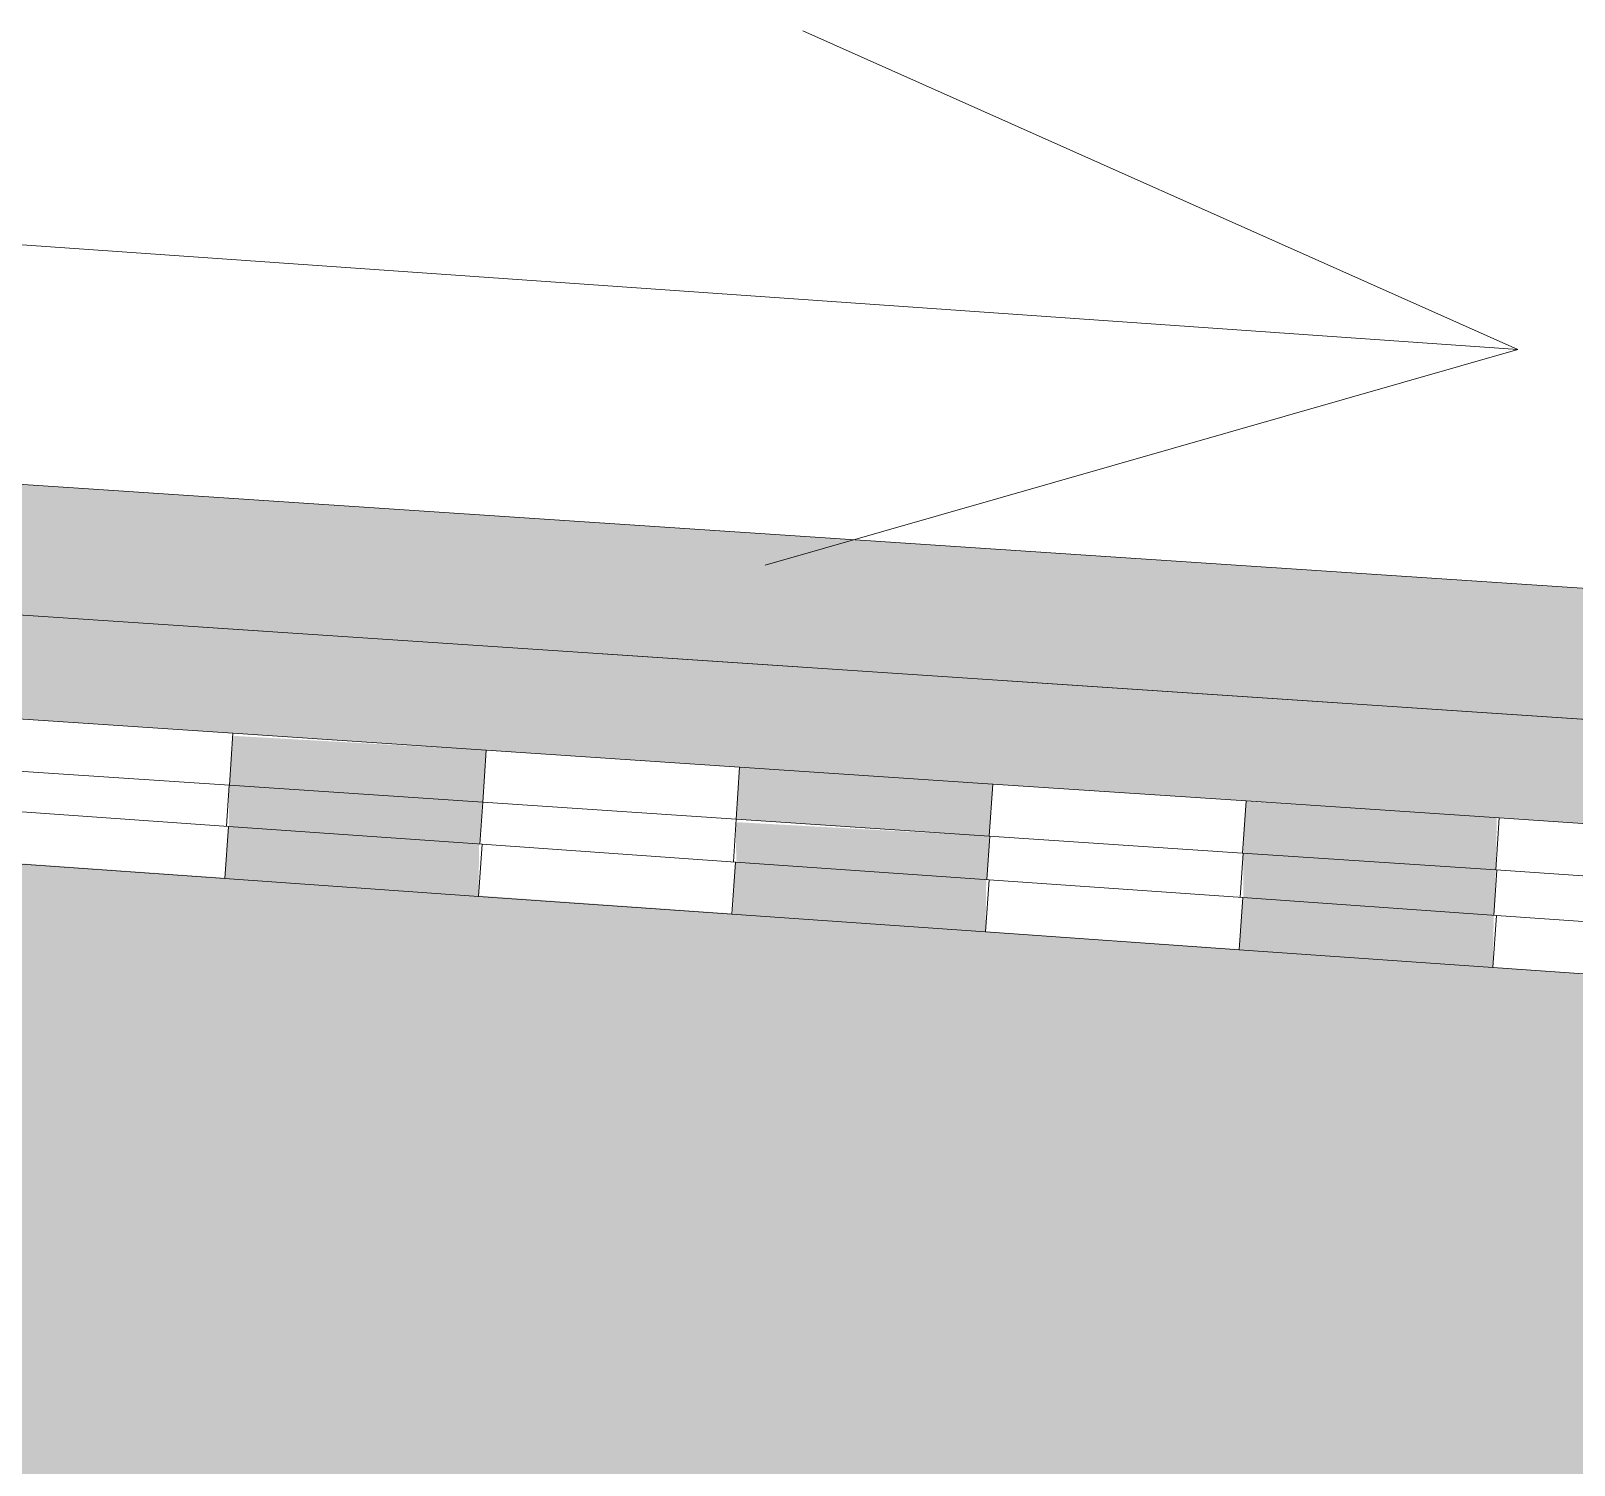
# Model space of a CAD drawing. Header units: millimetres. Extents: x -12447 to 83753, y -46415 to 46712.
# Drawn here: x 82918 to 82977.2, y 3534.3 to 3589.3 of the extents above; entities that cross this region are included whole.
import ezdxf

# ---------------------------------------------------------------- set-up
doc = ezdxf.new("R2010")
doc.units = ezdxf.units.MM
doc.layers.add('Аннотация', color=7, linetype='Continuous', lineweight=20)
doc.layers.add('Узлы', color=7, linetype='Continuous', lineweight=18)
doc.layers.add('Линии', color=7, linetype='Continuous', lineweight=9, true_color=0x00a600)

# ---------------------------------------------------------------- blocks, each defined once
blk = doc.blocks.new('Гидроизоляция_черная - Гидроизоляция_черная 3-6506125-Сечение по поддону')
at = {"layer": 'Узлы', "lineweight": 20}
for points in [[(1857.702, 3558.121), (1857.809, 3559.725), (1848.095, 3560.373), (1848.095, 3558.795), (1857.675, 3558.123)], [(1877.125, 3556.759), (1877.218, 3558.427), (1867.515, 3558.962), (1867.523, 3557.432), (1877.103, 3556.76)], [(1896.548, 3555.396), (1896.625, 3557.13), (1886.95, 3557.777), (1886.95, 3556.069), (1896.531, 3555.397)]]:
    blk.add_hatch(color=256, dxfattribs=at).paths.add_polyline_path(points)
for p, q in [((1848.095, 3560.373), (1847.99, 3558.802)), ((1857.702, 3558.121), (1857.809, 3559.725)), ((1867.523, 3559.075), (1867.413, 3557.44)), ((1877.125, 3556.759), (1877.236, 3558.426)), ((1886.95, 3557.777), (1886.837, 3556.077)), ((1896.548, 3555.396), (1896.664, 3557.128))]:
    blk.add_line(p, q, dxfattribs=at)
blk = doc.blocks.new('Гидроизоляция_черная - Гидроизоляция_черная 3-6505977-Сечение по поддону')
at = {"layer": 'Узлы', "lineweight": 20}
for points in [[(1857.812, 3559.725), (1857.945, 3561.72), (1848.235, 3562.269), (1848.108, 3560.373), (1857.809, 3559.725)], [(1877.218, 3558.427), (1877.352, 3560.423), (1867.647, 3561.052), (1867.523, 3559.075), (1877.103, 3558.435)], [(1896.625, 3557.13), (1896.664, 3559.132), (1887.054, 3559.758), (1886.95, 3557.777), (1896.531, 3557.136)]]:
    blk.add_hatch(color=256, dxfattribs=at).paths.add_polyline_path(points)
for p, q in [((1848.242, 3562.369), (1838.538, 3563.017)), ((1848.242, 3562.369), (1848.108, 3560.373)), ((1857.945, 3561.72), (1848.242, 3562.369)), ((1857.812, 3559.725), (1857.945, 3561.72)), ((1867.648, 3561.071), (1857.945, 3561.72)), ((1838.405, 3561.022), (1848.108, 3560.373)), ((1867.648, 3561.071), (1867.515, 3559.076)), ((1877.352, 3560.423), (1867.648, 3561.071)), ((1848.108, 3560.373), (1857.812, 3559.725)), ((1877.218, 3558.427), (1877.352, 3560.423)), ((1887.055, 3559.774), (1877.352, 3560.423)), ((1857.812, 3559.725), (1867.515, 3559.076)), ((1887.055, 3559.774), (1886.922, 3557.779)), ((1896.758, 3559.126), (1887.055, 3559.774)), ((1867.515, 3559.076), (1877.218, 3558.427)), ((1896.625, 3557.13), (1896.758, 3559.126)), ((1906.462, 3558.477), (1896.758, 3559.126)), ((1877.218, 3558.427), (1886.922, 3557.779)), ((1886.922, 3557.779), (1896.625, 3557.13)), ((1896.625, 3557.13), (1906.328, 3556.482))]:
    blk.add_line(p, q, dxfattribs=at)
blk = doc.blocks.new('Гидроизоляция_черная - Гидроизоляция_черная 3-6506321-Сечение по поддону')
at = {"layer": 'Узлы', "lineweight": 20}
for points in [[(1857.644, 3556.12), (1857.675, 3558.123), (1848.068, 3558.797), (1847.928, 3556.802), (1848.068, 3556.792)], [(1877.076, 3554.757), (1877.103, 3556.76), (1867.5, 3557.434), (1867.389, 3555.437), (1867.523, 3555.427)], [(1896.508, 3553.394), (1896.548, 3555.396), (1886.932, 3556.071), (1886.817, 3554.074), (1886.95, 3554.065)]]:
    blk.add_hatch(color=256, dxfattribs=at).paths.add_polyline_path(points)
for p, q in [((1848.068, 3558.797), (1838.352, 3559.478)), ((1848.068, 3558.797), (1847.928, 3556.802)), ((1857.784, 3558.115), (1848.068, 3558.797)), ((1857.644, 3556.12), (1857.784, 3558.115)), ((1867.5, 3557.434), (1857.784, 3558.115)), ((1838.212, 3557.483), (1847.928, 3556.802)), ((1867.5, 3557.434), (1867.36, 3555.439)), ((1877.216, 3556.752), (1867.5, 3557.434)), ((1847.928, 3556.802), (1857.644, 3556.12)), ((1877.076, 3554.757), (1877.216, 3556.752)), ((1886.932, 3556.071), (1877.216, 3556.752)), ((1857.644, 3556.12), (1867.36, 3555.439)), ((1886.932, 3556.071), (1886.792, 3554.076)), ((1896.648, 3555.389), (1886.932, 3556.071)), ((1867.36, 3555.439), (1877.076, 3554.757)), ((1896.508, 3553.394), (1896.648, 3555.389)), ((1906.364, 3554.708), (1896.648, 3555.389)), ((1877.076, 3554.757), (1886.792, 3554.076)), ((1886.792, 3554.076), (1896.508, 3553.394)), ((1896.508, 3553.394), (1906.224, 3552.713))]:
    blk.add_line(p, q, dxfattribs=at)
blk = doc.blocks.new('ADSK_Стрелка - По умолчанию-7057578-Сечение по поддону')
at = {"layer": 'Узлы', "lineweight": 20}
blk.add_line((1782.755, 3034.112), (1897.475, 3026.09), dxfattribs=at)

msp = doc.modelspace()

# ---------------------------------------------------------------- hatches: boundary and pattern name
at = {"layer": 'Узлы', "lineweight": 20, "true_color": 0xffffff}
h = msp.add_hatch(color=7, dxfattribs=at)
h.paths.add_polyline_path([(83048.144, 3558.196), (83048.144, 3563.207), (82748.548, 3583.16), (82560.16, 3583.16), (82560.16, 3578.16), (82748.847, 3578.149), (83003.394, 3561.179)])
h.paths.add_polyline_path([(83077.171, 3558.255), (83376.694, 3578.16), (83561.339, 3578.16), (83561.339, 3583.16), (83375.584, 3583.16), (83077.171, 3563.266), (83077.171, 3562.269)])
h = msp.add_hatch(color=7, dxfattribs=at)
h.paths.add_polyline_path([(83048.144, 3554.189), (83048.144, 3558.196), (82748.548, 3578.16), (82560.16, 3578.16), (82560.16, 3574.305), (82750.938, 3574.271), (82751.679, 3574.005), (83042.208, 3554.586)])
h.paths.add_polyline_path([(83077.171, 3554.248), (83376.694, 3574.16), (83561.339, 3574.16), (83561.339, 3578.16), (83375.584, 3578.149), (83077.171, 3558.255), (83077.171, 3554.598)])
at = {"layer": 'Узлы', "lineweight": 9}
h = msp.add_hatch(dxfattribs=at)
h.set_pattern_fill('FP_206', color=256, style=0, pattern_type=2)
h.set_pattern_definition([(0, (81077.526, 0), (40.64, 10.16), [3.353, -27.127, 3.353, -27.127, -162.56]), (0, (81077.526, 0), (40.64, 10.16), [-60.96, 3.353, -57.607, 3.353, -27.127, -71.12]), (0, (81077.526, 0), (40.64, 10.16), [-152.4, 3.353, -16.967, 3.353, -47.447]), (120, (81092.766, 5.08), (-29.118818, 30.115272), [3.353, -27.127, 3.353, -27.127, -162.56]), (120, (81092.766, 5.08), (-29.118818, 30.115272), [-60.96, 3.353, -57.607, 3.353, -27.127, -71.12]), (120, (81092.766, 5.08), (-29.118818, 30.115272), [-152.4, 3.353, -16.967, 3.353, -47.447]), (240, (81097.846, 25.4), (-11.521182, -40.275272), [3.353, -27.127, 3.353, -27.127, -162.56]), (240, (81097.846, 25.4), (-11.521182, -40.275272), [-60.96, 3.353, -57.607, 3.353, -27.127, -71.12]), (240, (81097.846, 25.4), (-11.521182, -40.275272), [-152.4, 3.353, -16.967, 3.353, -47.447])])
h.paths.add_polyline_path([(83048.144, 3514.098), (83048.144, 3548.196), (82750.211, 3569.169), (82749.881, 3569.41), (82749.638, 3570.136), (82749.863, 3570.587), (82749.708, 3571.13), (82750.149, 3571.866), (82750.772, 3572.061), (82750.639, 3572.138), (82750.047, 3572.305), (82560.16, 3572.305), (82560.16, 3533.16), (82762.216, 3533.16), (82797.414, 3530.813)])
h.paths.add_polyline_path([(83077.171, 3514.157), (83362.216, 3533.16), (83561.339, 3533.16), (83561.339, 3572.045), (83378.751, 3572.045), (83379.06, 3571.42), (83379.043, 3571.159), (83378.619, 3570.522), (83377.739, 3570.329), (83377.249, 3570.219), (83377.841, 3570.019), (83378.18, 3569.333), (83378.129, 3569.021), (83377.739, 3568.436), (83377.116, 3568.26), (83077.171, 3548.211), (83077.171, 3515.123)])

# ---------------------------------------------------------------- linework, layer by layer
at = {"layer": 'Аннотация'}
for q in [(82947.595, 3589.273), (82946.163, 3568.801)]:
    msp.add_line((82975.001, 3577.07), q, dxfattribs=at)
at = {"layer": 'Линии', "color": 7}
for p, q in [((83048.144, 3563.207), (82748.847, 3583.16)), ((83048.144, 3558.196), (82748.681, 3578.16)), ((82748.681, 3578.16), (83048.144, 3558.196))]:
    msp.add_line(p, q, dxfattribs=at)

# ---------------------------------------------------------------- block references
at = {"layer": 'Узлы', "lineweight": 20}
for name, p in [('ADSK_Стрелка - По умолчанию-7057578-Сечение по поддону', (81077.526, 550.98)), ('Гидроизоляция_черная - Гидроизоляция_черная 3-6505977-Сечение по поддону', (81077.526, 0)), ('Гидроизоляция_черная - Гидроизоляция_черная 3-6506125-Сечение по поддону', (81077.526, 0)), ('Гидроизоляция_черная - Гидроизоляция_черная 3-6506321-Сечение по поддону', (81077.526, 0))]:
    msp.add_blockref(name, p, dxfattribs=at)

doc.saveas('drawing.dxf')
